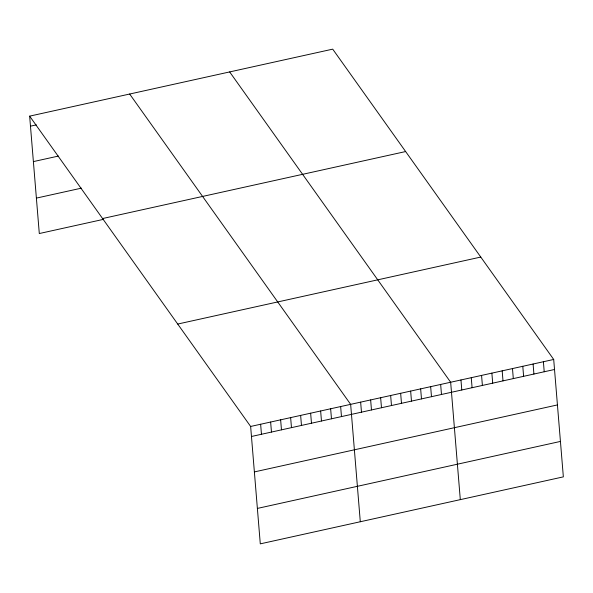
<?xml version="1.0" encoding="UTF-8"?>
<svg xmlns="http://www.w3.org/2000/svg" width="593" height="593" viewBox="0 0 593 593"><rect width="100%" height="100%" fill="white"/><g stroke="black" fill="none" stroke-linecap="round" stroke-linejoin="round"><path stroke-width="0.89" d="M29.65 116.139L332.71 49.145L553.699 359.462L563.35 476.861L260.29 543.855L250.639 426.456L29.65 116.139L39.301 233.538L103.478 219.351M30.473 126.168L36.306 124.878M33.386 161.6L58.388 156.07M36.388 198.106L81.397 188.159M102.574 218.543L405.634 151.549M177.715 324.052L480.775 257.058M250.639 426.456L553.699 359.462M251.462 436.485L554.522 369.491M254.375 471.917L557.435 404.923M257.377 508.423L560.437 441.429M229.669 71.923L450.658 382.24L460.309 499.64M129.659 94.028L350.648 404.352L360.299 521.744M543.396 361.745L544.218 371.767M533.092 364.02L533.915 374.05M522.789 366.296L523.612 376.325M512.485 368.572L513.308 378.601M502.175 370.855L503.005 380.884M491.871 373.13L492.701 383.16M481.568 375.406L482.391 385.435M471.265 377.689L472.087 387.711M460.961 379.965L461.784 389.994M440.658 384.449L441.481 394.478M430.659 386.666L431.482 396.695M420.652 388.875L421.482 398.904M410.652 391.084L411.475 401.113M400.653 393.292L401.476 403.322M390.654 395.509L391.476 405.53M380.647 397.718L381.477 407.747M370.647 399.927L371.47 409.956M360.648 402.136L361.471 412.165M340.649 406.561L341.472 416.59M330.642 408.77L331.472 418.799M320.643 410.979L321.465 421.008M310.643 413.195L311.466 423.217M300.644 415.404L301.466 425.433M290.644 417.613L291.467 427.642M280.637 419.822L281.467 429.851M270.638 422.038L271.461 432.06M260.638 424.247L261.461 434.276"/></g></svg>
